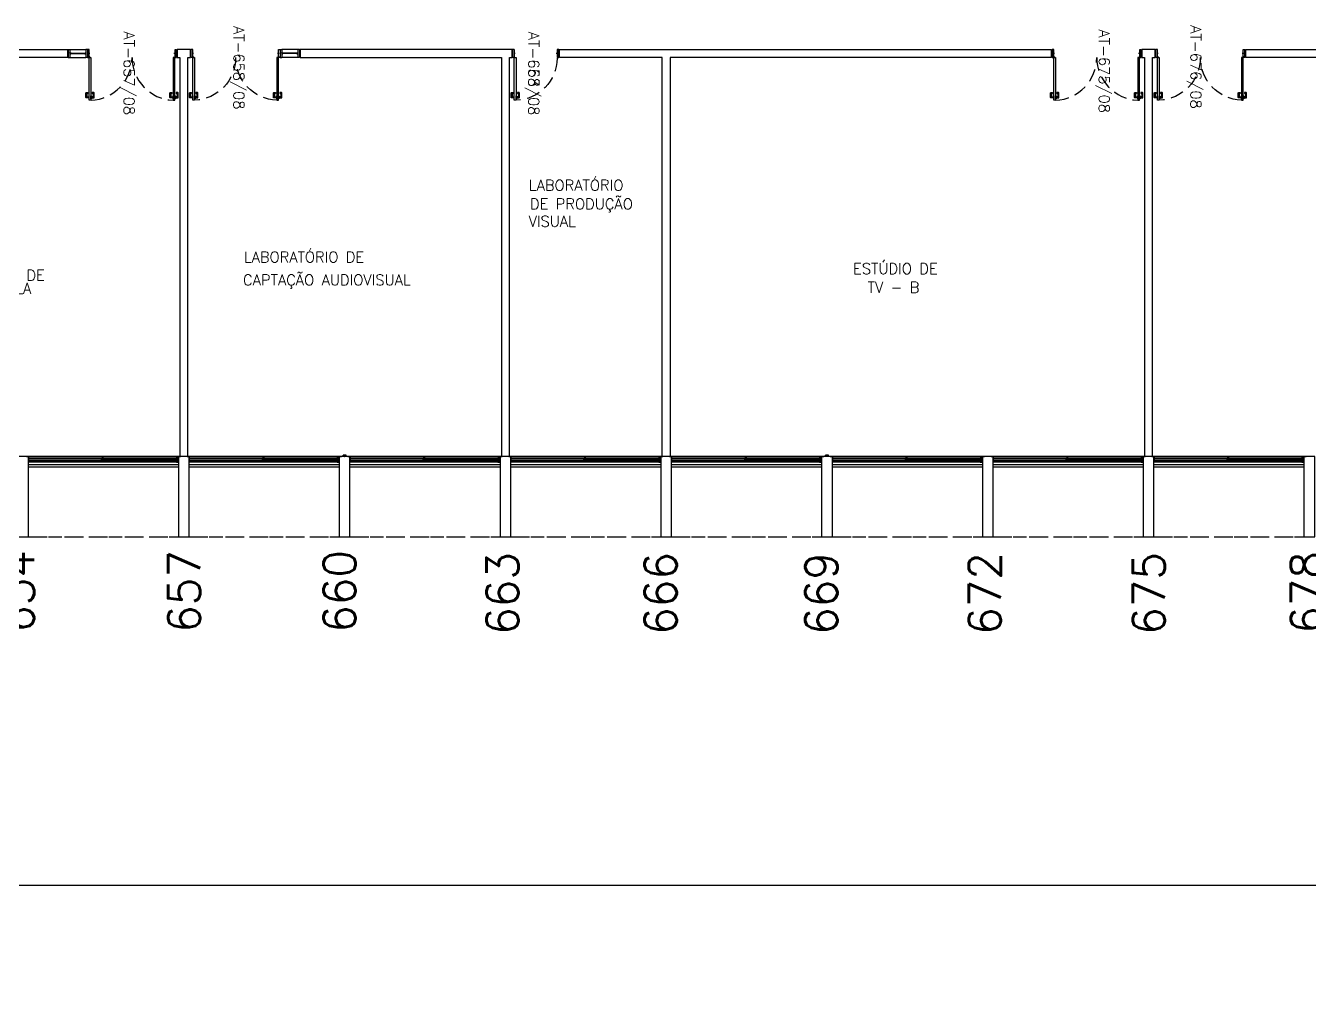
# Model space of a CAD drawing. Header units: millimetres. Extents: x 2552 to 3104, y 1319 to 1450.
# Drawn here: x 2741.41 to 2765.37, y 1323.55 to 1341.59 of the extents above; entities that cross this region are included whole.
import ezdxf

# ---------------------------------------------------------------- set-up
doc = ezdxf.new("R2010")
doc.units = ezdxf.units.MM
doc.linetypes.add('HIDDEN', pattern=[0.375, 0.25, -0.125])
doc.linetypes.add('HIDDEN2', pattern=[0.1875, 0.125, -0.0625])
for name, color, linetype in [('AR-ALV-BXA', 1, 'Continuous'), ('AR-COB-PRJ', 1, 'HIDDEN'), ('AR-ESQ', 7, 'Continuous'), ('AR-EST-CNC', 3, 'Continuous'), ('AR-EST-CNC-IDE', 2, 'Continuous'), ('AR-PIS', 1, 'Continuous'), ('AR-PIS-VT2', 1, 'Continuous'), ('AR-REV', 2, 'Continuous'), ('BI-ESQ', 7, 'Continuous'), ('BI-POR', 1, 'Continuous'), ('BL-ESQ-01', 1, 'Continuous'), ('BL-ESQ-02', 2, 'Continuous'), ('BL-ESQ-PRJ', 1, 'HIDDEN'), ('DIV', 2, 'Continuous'), ('DT-ESQ-CRT', 1, 'Continuous'), ('DT-ESQ-VT1', 1, 'Continuous'), ('DT-ESQ-VT2', 2, 'Continuous'), ('ESQ', 2, 'Continuous'), ('ESTR', 3, 'Continuous'), ('PROJ', 1, 'HIDDEN2'), ('TEXTO', 2, 'Continuous'), ('TEXTO-CENTRO-CUSTO', 2, 'Continuous'), ('TEXTO-ENDEREÇO', 2, 'Continuous')]:
    doc.layers.add(name, color=color, linetype=linetype)
doc.styles.add('1', font='romans.shx', dxfattribs={"height": 1.1})
doc.styles.add('NOPILAR', font='simplex.shx', dxfattribs={"height": 0.6})
doc.styles.add('UNB-100', font='simplex.shx', dxfattribs={"height": 0.2})
doc.styles.add('UNB-100-1', font='simplex.shx', dxfattribs={"height": 0.2})
doc.dimstyles.new('1-600', dxfattribs={"dimtxt": 1.1, "dimasz": 2.5, "dimexe": 2, "dimexo": 4, "dimgap": 0.2, "dimtad": 1, "dimdec": 0, "dimzin": 4, "dimdsep": 46, "dimlunit": 6, "dimtxsty": '1', "dimblk1": 'NONE', "dimblk2": 'NONE', "dimsah": 1, "dimcen": 0, "dimclrd": 2, "dimclre": 2, "dimclrt": 2, "dimadec": 0, "dimazin": 0, "dimtfac": 1, "dimtdec": 0, "dimtmove": 2, "dimatfit": 3, "dimldrblk": 'NONE', "dimfxl": 1, "dimtolj": 1, "dimtzin": 0, "dimarcsym": 0})

# ---------------------------------------------------------------- blocks, each defined once
blk = doc.blocks.new('*D101')
at = {"layer": 'DEFPOINTS', "color": 0, "transparency": 16777216}
for p in [(2681.466, 1332.048), (2777.466, 1332.048), (2777.466, 1325.548)]:
    blk.add_point(p, dxfattribs=at)
at = {"layer": 'TEXTO-CENTRO-CUSTO', "color": 2, "lineweight": -2, "transparency": 16777216}
for p, q in [((2681.466, 1328.048), (2681.466, 1323.548)), ((2777.466, 1328.048), (2777.466, 1323.548)), ((2681.466, 1325.548), (2777.466, 1325.548))]:
    blk.add_line(p, q, dxfattribs=at)
at = {"layer": 'TEXTO-CENTRO-CUSTO', "color": 2, "transparency": 16777216, "insert": (2729.466, 1326.481), "char_height": 1.1, "attachment_point": 5, "style": '1'}
blk.add_mtext('\\A1;Comunicação', dxfattribs=at)
blk = doc.blocks.new('_NONE')
at = {"color": 0, "linetype": 'ByBlock'}
blk.add_circle((0, 0), 0.25, dxfattribs=at)
blk = doc.blocks.new('perfil')
at = {"layer": 'DT-ESQ-CRT'}
for p, q in [((0.13, -5.879), (0.093, -5.879)), ((0.093, -5.879), (0.093, -5.881)), ((0.093, -5.881), (0.131, -5.881)), ((0.131, -5.779), (0.131, -5.878)), ((0.171, -5.777), (0.133, -5.777)), ((0.133, -5.879), (0.133, -5.78)), ((0.134, -5.779), (0.171, -5.779)), ((0.171, -5.779), (0.171, -5.777))]:
    blk.add_line(p, q, dxfattribs=at)
for centre, radius, start, end in [((0.13, -5.878), 0.001, 270, 360), ((0.133, -5.779), 0.002, 90, 180), ((0.131, -5.879), 0.002, 270, 360), ((0.134, -5.78), 0.001, 90, 180)]:
    blk.add_arc(centre, radius, start, end, dxfattribs=at)
blk = doc.blocks.new('ef02')
at = {"layer": 'DT-ESQ-CRT'}
for points in [[(0.03, 0.051, -0.414214), (0.028, 0.053), (0.028, 0.077, 0.414214), (0.027, 0.078), (0.002, 0.078, 0.414214), (0.001, 0.077), (0.001, 0.065), (0, 0.065), (0, 0.077, -0.414214), (0.002, 0.079), (0.028, 0.079, -0.414214), (0.03, 0.077), (0.03, 0.053, 0.414214), (0.031, 0.052), (0.043, 0.052, -1), (0.043, 0.049), (0.002, 0.049, -0.414214), (0, 0.051), (0, 0.064), (0.001, 0.064), (0.001, 0.052, 0.414214), (0.002, 0.051), (0.043, 0.051)], [(1.376, 0.051, 0.414214), (1.378, 0.053), (1.378, 0.077, -0.414214), (1.379, 0.078), (1.404, 0.078, -0.414214), (1.405, 0.077), (1.405, 0.065), (1.407, 0.065), (1.407, 0.077, 0.414214), (1.405, 0.079), (1.379, 0.079, 0.414214), (1.377, 0.077), (1.377, 0.053, -0.414214), (1.376, 0.052), (1.363, 0.052, 1), (1.363, 0.049), (1.405, 0.049, 0.414214), (1.407, 0.051), (1.407, 0.064), (1.405, 0.064), (1.405, 0.052, -0.414214), (1.404, 0.051), (1.363, 0.051)], [(1.366, 0.104), (1.364, 0.104), (1.364, 0.119, -0.414214), (1.366, 0.121), (1.387, 0.121, -0.414214), (1.389, 0.119), (1.389, 0.095, 0.414214), (1.39, 0.094), (1.403, 0.094, -1), (1.403, 0.091), (1.366, 0.091, -0.414214), (1.364, 0.093), (1.364, 0.102), (1.366, 0.102), (1.366, 0.093, 0.414214), (1.367, 0.092), (1.403, 0.092), (1.39, 0.092, -0.414214), (1.388, 0.094), (1.388, 0.118, 0.414214), (1.387, 0.119), (1.367, 0.119, 0.414214), (1.366, 0.118), (1.366, 0.104)], [(2.79, 0.104), (2.792, 0.104), (2.792, 0.119, 0.414214), (2.79, 0.121), (2.769, 0.121, 0.414214), (2.767, 0.119), (2.767, 0.095, -0.414214), (2.766, 0.094), (2.753, 0.094, 1), (2.753, 0.091), (2.79, 0.091, 0.414214), (2.792, 0.093), (2.792, 0.102), (2.79, 0.102), (2.79, 0.093, -0.414214), (2.789, 0.092), (2.753, 0.092), (2.766, 0.092, 0.414214), (2.768, 0.094), (2.768, 0.118, -0.414214), (2.769, 0.119), (2.789, 0.119, -0.414214), (2.79, 0.118), (2.79, 0.104)], [(2.767, 0.123), (2.767, 0.122), (2.795, 0.122, -0.414214), (2.796, 0.121), (2.796, 0.091, -0.414214), (2.795, 0.09), (2.767, 0.09), (2.767, 0.088), (2.795, 0.088, 0.414214), (2.797, 0.09), (2.797, 0.121, 0.414214), (2.795, 0.123), (2.767, 0.123)]]:
    blk.add_lwpolyline(points, format="xyb", dxfattribs=at)
for points in [[(0.04, 0.077), (0.03, 0.077), (0.03, 0.078), (0.041, 0.078, -0.414214), (0.043, 0.076), (0.043, 0.068, -0.414214), (0.041, 0.066), (0.03, 0.066), (0.03, 0.067), (0.04, 0.067, 0.414214), (0.041, 0.068), (0.041, 0.076, 0.414214)], [(1.367, 0.077), (1.377, 0.077), (1.377, 0.078), (1.366, 0.078, 0.414214), (1.364, 0.076), (1.364, 0.068, 0.414214), (1.366, 0.066), (1.377, 0.066), (1.377, 0.067), (1.367, 0.067, -0.414214), (1.366, 0.068), (1.366, 0.076, -0.414214)], [(1.4, 0.119), (1.389, 0.119), (1.389, 0.121), (1.4, 0.121, -0.414214), (1.402, 0.119), (1.402, 0.11, -0.414214), (1.4, 0.108), (1.389, 0.108), (1.389, 0.11), (1.4, 0.11, 0.414214), (1.401, 0.111), (1.401, 0.118, 0.414214)], [(2.756, 0.119), (2.767, 0.119), (2.767, 0.121), (2.756, 0.121, 0.414214), (2.754, 0.119), (2.754, 0.11, 0.414214), (2.756, 0.108), (2.767, 0.108), (2.767, 0.11), (2.756, 0.11, -0.414214), (2.755, 0.111), (2.755, 0.118, -0.414214)]]:
    blk.add_lwpolyline(points, format="xyb", close=True, dxfattribs=at)
at = {"layer": 'DT-ESQ-VT1'}
for p, q in [((0, 0.149), (2.799, 0.149)), ((0, 0.121), (2.756, 0.121)), ((0, 0.091), (2.753, 0.091)), ((0, 0), (2.799, 0)), ((0.028, 0.079), (1.379, 0.079)), ((0.043, 0.049), (2.76, 0.049))]:
    blk.add_line(p, q, dxfattribs=at)
at = {"layer": 'DT-ESQ-VT2'}
for p, q in [((0.031, 0.062), (1.375, 0.062)), ((0.031, 0.062), (0.031, 0.056)), ((0.031, 0.056), (1.375, 0.056)), ((1.375, 0.062), (1.375, 0.056)), ((1.391, 0.104), (2.765, 0.104)), ((1.391, 0.104), (1.391, 0.098)), ((1.391, 0.098), (2.765, 0.098)), ((2.765, 0.104), (2.765, 0.098))]:
    blk.add_line(p, q, dxfattribs=at)
at = {"extrusion": (0, 0, -1), "zscale": -1, "rotation": 180}
blk.add_blockref('perfil', (0.133, -5.729), dxfattribs=at)
at = {"rotation": 180}
blk.add_blockref('perfil', (2.93, -5.729), dxfattribs=at)
blk = doc.blocks.new('pm05')
at = {"layer": 'BL-ESQ-01'}
for points in [[(0.034, 0.905), (-0.01, 0.905, 0.414214), (-0.019, 0.896), (-0.019, 0.816, 0.414214), (-0.01, 0.807), (0.019, 0.807), (0.019, 0.825), (-0.001, 0.825), (-0.001, 0.887), (0.034, 0.887)], [(0.083, 0.905), (0.127, 0.905, -0.414214), (0.136, 0.896), (0.136, 0.816, -0.414214), (0.127, 0.807), (0.098, 0.807), (0.098, 0.825), (0.118, 0.825), (0.118, 0.887), (0.083, 0.887)], [(1.601, 0.905), (1.557, 0.905, 0.414214), (1.548, 0.896), (1.548, 0.816, 0.414214), (1.557, 0.807), (1.586, 0.807), (1.586, 0.825), (1.566, 0.825), (1.566, 0.887), (1.601, 0.887)], [(1.65, 0.905), (1.694, 0.905, -0.414214), (1.703, 0.896), (1.703, 0.816, -0.414214), (1.694, 0.807), (1.665, 0.807), (1.665, 0.825), (1.685, 0.825), (1.685, 0.887), (1.65, 0.887)]]:
    blk.add_lwpolyline(points, format="xyb", dxfattribs=at)
for points in [[(0.041, 0.922), (0.041, 0.87), (0.034, 0.87), (0.034, 0.922)], [(0.076, 0.922), (0.076, 0.87), (0.083, 0.87), (0.083, 0.922)], [(1.608, 0.922), (1.608, 0.87), (1.601, 0.87), (1.601, 0.922)], [(1.643, 0.922), (1.643, 0.87), (1.65, 0.87), (1.65, 0.922)]]:
    blk.add_lwpolyline(points, close=True, dxfattribs=at)
at = {"layer": 'BL-ESQ-02'}
for p, q in [((0.01, 0.15), (0.01, 0)), ((0.04, 0.15), (0.01, 0.15)), ((0.04, 0.15), (0.04, 0)), ((1.673, 0.15), (1.643, 0.15)), ((1.643, 0.15), (1.643, 0)), ((1.673, 0), (1.673, 0.15)), ((0.04, 0), (0.01, 0)), ((1.643, 0), (1.673, 0))]:
    blk.add_line(p, q, dxfattribs=at)
for points in [[(0.041, 0.951), (0.041, 0.151), (0.076, 0.151), (0.076, 0.951)], [(1.643, 0.951), (1.643, 0.151), (1.608, 0.151), (1.608, 0.951)], [(0.04, 0.067), (0.04, 0.082), (0.05, 0.082), (0.05, 0.067)], [(1.643, 0.067), (1.643, 0.082), (1.633, 0.082), (1.633, 0.067)]]:
    blk.add_lwpolyline(points, close=True, dxfattribs=at)
for points in [[(0, 0.01), (0, 0.14), (0.01, 0.14)], [(0.01, 0.01), (0, 0.01)]]:
    blk.add_lwpolyline(points, dxfattribs=at)
at = {"layer": 'BL-ESQ-PRJ'}
for centre, start, end in [((0.041, 0.151), 359.8978, 87.5058), ((1.642, 0.151), 92.4942, 180.1022)]:
    blk.add_arc(centre, 0.8, start, end, dxfattribs=at)
at = {"layer": 'DT-ESQ-VT1'}
for points in [[(0.04, 0.15), (0.04, 0.125), (0.041, 0.125), (0.041, 0.15)], [(0.041, 0.151), (0.066, 0.151), (0.066, 0.15), (0.041, 0.15)], [(1.642, 0.151), (1.617, 0.151), (1.617, 0.15), (1.642, 0.15)], [(1.643, 0.15), (1.643, 0.125), (1.642, 0.125), (1.642, 0.15)]]:
    blk.add_lwpolyline(points, close=True, dxfattribs=at)
blk = doc.blocks.new('em01')
at = {"layer": 'BL-ESQ-01'}
for p, q in [((0.33, 0.15), (0.03, 0.15)), ((0.33, 0), (0.03, 0))]:
    blk.add_line(p, q, dxfattribs=at)
at = {"layer": 'BL-ESQ-02'}
for p, q in [((0, 0.15), (0, 0)), ((0, 0.15), (0.03, 0.15)), ((0, 0.15), (0, 0)), ((0.03, 0.15), (0.03, 0)), ((0.33, 0.078), (0.03, 0.078)), ((0.33, 0.072), (0.03, 0.072)), ((0.33, 0.15), (0.33, 0)), ((0.36, 0.15), (0.33, 0.15)), ((0.36, 0.15), (0.36, 0)), ((0, 0), (0.03, 0)), ((0.36, 0), (0.33, 0))]:
    blk.add_line(p, q, dxfattribs=at)
for points in [[(0.03, 0.078), (0.03, 0.093), (0.04, 0.093), (0.04, 0.078)], [(0.03, 0.072), (0.03, 0.057), (0.04, 0.057), (0.04, 0.072)], [(0.33, 0.078), (0.33, 0.093), (0.32, 0.093), (0.32, 0.078)], [(0.33, 0.072), (0.33, 0.057), (0.32, 0.057), (0.32, 0.072)]]:
    blk.add_lwpolyline(points, close=True, dxfattribs=at)
for points in [[(0.37, 0.14), (0.36, 0.14)], [(0.36, 0.01), (0.37, 0.01)], [(0.37, 0.01), (0.37, 0.14)]]:
    blk.add_lwpolyline(points, dxfattribs=at)
blk = doc.blocks.new('pm04')
at = {"layer": 'BL-ESQ-01'}
for points in [[(0.034, 0.905), (-0.01, 0.905, 0.414214), (-0.019, 0.896), (-0.019, 0.816, 0.414214), (-0.01, 0.807), (0.019, 0.807), (0.019, 0.825), (-0.001, 0.825), (-0.001, 0.887), (0.034, 0.887)], [(0.083, 0.905), (0.127, 0.905, -0.414214), (0.136, 0.896), (0.136, 0.816, -0.414214), (0.127, 0.807), (0.098, 0.807), (0.098, 0.825), (0.118, 0.825), (0.118, 0.887), (0.083, 0.887)]]:
    blk.add_lwpolyline(points, format="xyb", dxfattribs=at)
for points in [[(0.041, 0.922), (0.041, 0.87), (0.034, 0.87), (0.034, 0.922)], [(0.076, 0.922), (0.076, 0.87), (0.083, 0.87), (0.083, 0.922)]]:
    blk.add_lwpolyline(points, close=True, dxfattribs=at)
at = {"layer": 'BL-ESQ-02'}
for p, q in [((0.01, 0), (0.01, 0.15)), ((0.04, 0.15), (0.01, 0.15)), ((0.04, 0), (0.01, 0)), ((0.04, 0), (0.04, 0.15))]:
    blk.add_line(p, q, dxfattribs=at)
for points in [[(0.041, 0.951), (0.041, 0.151), (0.076, 0.151), (0.076, 0.951)], [(0.04, 0.067), (0.04, 0.082), (0.05, 0.082), (0.05, 0.067)], [(0.842, 0.067), (0.842, 0.082), (0.832, 0.082), (0.832, 0.067)], [(0.872, 0), (0.842, 0), (0.842, 0.15), (0.872, 0.15)]]:
    blk.add_lwpolyline(points, close=True, dxfattribs=at)
for points in [[(0.01, 0.14), (0, 0.14), (0, 0.01), (0.01, 0.01)], [(0.872, 0.14), (0.882, 0.14), (0.882, 0.01), (0.872, 0.01)]]:
    blk.add_lwpolyline(points, dxfattribs=at)
at = {"layer": 'BL-ESQ-PRJ'}
blk.add_arc((0.041, 0.151), 0.801, 1.0013, 87.4949, dxfattribs=at)

msp = doc.modelspace()

# ---------------------------------------------------------------- linework, layer by layer
at = {"layer": 'AR-ALV-BXA'}
for points in [[(2741.466, 1333.548), (2744.266, 1333.548), (2744.266, 1333.348), (2741.466, 1333.348)], [(2744.466, 1333.548), (2747.266, 1333.548), (2747.266, 1333.348), (2744.466, 1333.348)], [(2747.466, 1333.548), (2750.266, 1333.548), (2750.266, 1333.348), (2747.466, 1333.348)], [(2750.466, 1333.548), (2753.266, 1333.548), (2753.266, 1333.348), (2750.466, 1333.348)], [(2753.466, 1333.548), (2756.266, 1333.548), (2756.266, 1333.348), (2753.466, 1333.348)], [(2756.466, 1333.548), (2759.266, 1333.548), (2759.266, 1333.348), (2756.466, 1333.348)], [(2759.466, 1333.548), (2762.266, 1333.548), (2762.266, 1333.348), (2759.466, 1333.348)], [(2762.466, 1333.548), (2765.266, 1333.548), (2765.266, 1333.348), (2762.466, 1333.348)]]:
    msp.add_lwpolyline(points, close=True, dxfattribs=at)
at = {"layer": 'AR-COB-PRJ'}
for p, q in [((2741.466, 1332.048), (2744.266, 1332.048)), ((2744.466, 1332.048), (2747.266, 1332.048)), ((2747.466, 1332.048), (2750.266, 1332.048)), ((2750.466, 1332.048), (2753.266, 1332.048)), ((2753.466, 1332.048), (2756.266, 1332.048)), ((2756.466, 1332.048), (2759.266, 1332.048)), ((2759.466, 1332.048), (2762.266, 1332.048)), ((2762.466, 1332.048), (2765.266, 1332.048))]:
    msp.add_line(p, q, dxfattribs=at)
at = {"layer": 'AR-EST-CNC'}
for points in [[(2741.266, 1333.548), (2741.266, 1332.048), (2741.466, 1332.048), (2741.466, 1333.548), (2741.266, 1333.548)], [(2741.266, 1333.548), (2741.266, 1332.048), (2741.466, 1332.048), (2741.466, 1333.548), (2741.266, 1333.548)], [(2744.266, 1333.548), (2744.266, 1332.048), (2744.466, 1332.048), (2744.466, 1333.548), (2744.266, 1333.548)], [(2744.266, 1333.548), (2744.266, 1332.048), (2744.466, 1332.048), (2744.466, 1333.548), (2744.266, 1333.548)], [(2747.266, 1333.548), (2747.266, 1332.048), (2747.466, 1332.048), (2747.466, 1333.548), (2747.266, 1333.548)], [(2747.266, 1333.548), (2747.266, 1332.048), (2747.466, 1332.048), (2747.466, 1333.548), (2747.266, 1333.548)], [(2750.266, 1333.548), (2750.266, 1332.048), (2750.466, 1332.048), (2750.466, 1333.548), (2750.266, 1333.548)], [(2750.266, 1333.548), (2750.266, 1332.048), (2750.466, 1332.048), (2750.466, 1333.548), (2750.266, 1333.548)], [(2753.266, 1333.548), (2753.266, 1332.048), (2753.466, 1332.048), (2753.466, 1333.548), (2753.266, 1333.548)], [(2753.266, 1333.548), (2753.266, 1332.048), (2753.466, 1332.048), (2753.466, 1333.548), (2753.266, 1333.548)], [(2756.266, 1333.548), (2756.266, 1332.048), (2756.466, 1332.048), (2756.466, 1333.548), (2756.266, 1333.548)], [(2756.266, 1333.548), (2756.266, 1332.048), (2756.466, 1332.048), (2756.466, 1333.548), (2756.266, 1333.548)], [(2759.266, 1333.548), (2759.266, 1332.048), (2759.466, 1332.048), (2759.466, 1333.548), (2759.266, 1333.548)], [(2759.266, 1333.548), (2759.266, 1332.048), (2759.466, 1332.048), (2759.466, 1333.548), (2759.266, 1333.548)], [(2762.266, 1333.548), (2762.266, 1332.048), (2762.466, 1332.048), (2762.466, 1333.548), (2762.266, 1333.548)], [(2762.266, 1333.548), (2762.266, 1332.048), (2762.466, 1332.048), (2762.466, 1333.548), (2762.266, 1333.548)], [(2765.266, 1333.548), (2765.266, 1332.048), (2765.466, 1332.048), (2765.466, 1333.548), (2765.266, 1333.548)], [(2765.266, 1333.548), (2765.266, 1332.048), (2765.466, 1332.048), (2765.466, 1333.548), (2765.266, 1333.548)]]:
    msp.add_lwpolyline(points, dxfattribs=at)
at = {"layer": 'AR-PIS'}
for p, q in [((2744.266, 1333.348), (2741.466, 1333.348)), ((2747.266, 1333.348), (2744.466, 1333.348)), ((2750.266, 1333.348), (2747.466, 1333.348)), ((2753.266, 1333.348), (2750.466, 1333.348)), ((2756.266, 1333.348), (2753.466, 1333.348)), ((2759.266, 1333.348), (2756.466, 1333.348)), ((2762.266, 1333.348), (2759.466, 1333.348)), ((2765.266, 1333.348), (2762.466, 1333.348))]:
    msp.add_line(p, q, dxfattribs=at)
at = {"layer": 'AR-PIS-VT2'}
for p, q in [((2744.266, 1333.548), (2741.466, 1333.548)), ((2744.266, 1333.548), (2741.466, 1333.548)), ((2747.266, 1333.548), (2744.466, 1333.548)), ((2747.266, 1333.548), (2744.466, 1333.548)), ((2750.266, 1333.548), (2747.466, 1333.548)), ((2750.266, 1333.548), (2747.466, 1333.548)), ((2753.266, 1333.548), (2750.466, 1333.548)), ((2753.266, 1333.548), (2750.466, 1333.548)), ((2756.266, 1333.548), (2753.466, 1333.548)), ((2756.266, 1333.548), (2753.466, 1333.548)), ((2759.266, 1333.548), (2756.466, 1333.548)), ((2759.266, 1333.548), (2756.466, 1333.548)), ((2762.266, 1333.548), (2759.466, 1333.548)), ((2762.266, 1333.548), (2759.466, 1333.548)), ((2765.266, 1333.548), (2762.466, 1333.548)), ((2765.266, 1333.548), (2762.466, 1333.548))]:
    msp.add_line(p, q, dxfattribs=at)
at = {"layer": 'AR-REV'}
for points in [[(2738.291, 1333.548), (2738.291, 1340.998), (2734.534, 1340.998), (2734.534, 1341.148), (2742.198, 1341.148), (2742.198, 1340.998), (2738.441, 1340.998), (2738.441, 1333.548)], [(2744.441, 1333.548), (2744.441, 1340.998), (2744.491, 1340.998), (2744.491, 1341.148), (2744.241, 1341.148), (2744.241, 1340.998), (2744.291, 1340.998), (2744.291, 1333.548)], [(2750.441, 1333.548), (2750.441, 1340.998), (2750.491, 1340.998), (2750.491, 1341.148), (2746.534, 1341.148), (2746.534, 1340.998), (2750.291, 1340.998), (2750.291, 1333.548)], [(2753.291, 1333.548), (2753.291, 1340.998), (2751.373, 1340.998), (2751.373, 1341.148), (2760.558, 1341.148), (2760.558, 1340.998), (2753.441, 1340.998), (2753.441, 1333.548)], [(2762.441, 1333.548), (2762.441, 1340.998), (2762.491, 1340.998), (2762.491, 1341.148), (2762.241, 1341.148), (2762.241, 1340.998), (2762.291, 1340.998), (2762.291, 1333.548)], [(2777.266, 1340.998), (2764.174, 1340.998), (2764.174, 1341.148), (2777.266, 1341.148)]]:
    msp.add_lwpolyline(points, dxfattribs=at)
at = {"layer": 'BL-ESQ-02'}
for points in [[(2760.558, 1341.138), (2760.568, 1341.138), (2760.568, 1341.008), (2760.558, 1341.008)], [(2764.164, 1341.138), (2764.174, 1341.138), (2764.174, 1341.008), (2764.164, 1341.008)]]:
    msp.add_lwpolyline(points, close=True, dxfattribs=at)
at = {"layer": 'DIV'}
for p, q in [((2747.36, 1333.576), (2747.336, 1333.576)), ((2747.336, 1333.554), (2747.336, 1333.576)), ((2747.396, 1333.576), (2747.336, 1333.576)), ((2747.336, 1333.554), (2747.346, 1333.554)), ((2747.346, 1333.554), (2747.346, 1333.548)), ((2747.36, 1333.567), (2747.36, 1333.576)), ((2747.36, 1333.567), (2747.36, 1333.576)), ((2747.372, 1333.567), (2747.36, 1333.567)), ((2747.36, 1333.567), (2747.372, 1333.567)), ((2747.371, 1333.576), (2747.361, 1333.576)), ((2747.371, 1333.546), (2747.361, 1333.546)), ((2747.361, 1333.546), (2747.371, 1333.546)), ((2747.366, 1333.541), (2747.366, 1333.551)), ((2747.366, 1333.551), (2747.366, 1333.541)), ((2747.366, 1333.541), (2747.366, 1333.551)), ((2747.372, 1333.576), (2747.396, 1333.576)), ((2747.372, 1333.567), (2747.372, 1333.576)), ((2747.372, 1333.567), (2747.372, 1333.576)), ((2747.396, 1333.554), (2747.386, 1333.554)), ((2747.386, 1333.554), (2747.386, 1333.548)), ((2747.396, 1333.554), (2747.396, 1333.576)), ((2756.36, 1333.576), (2756.336, 1333.576)), ((2756.336, 1333.554), (2756.336, 1333.576)), ((2756.396, 1333.576), (2756.336, 1333.576)), ((2756.336, 1333.554), (2756.346, 1333.554)), ((2756.346, 1333.548), (2756.346, 1333.554)), ((2756.36, 1333.567), (2756.36, 1333.576)), ((2756.36, 1333.567), (2756.36, 1333.576)), ((2756.372, 1333.567), (2756.36, 1333.567)), ((2756.36, 1333.567), (2756.372, 1333.567)), ((2756.371, 1333.576), (2756.361, 1333.576)), ((2756.366, 1333.548), (2756.366, 1333.551)), ((2756.372, 1333.576), (2756.396, 1333.576)), ((2756.372, 1333.567), (2756.372, 1333.576)), ((2756.372, 1333.567), (2756.372, 1333.576)), ((2756.396, 1333.554), (2756.386, 1333.554)), ((2756.386, 1333.548), (2756.386, 1333.554)), ((2756.396, 1333.554), (2756.396, 1333.576))]:
    msp.add_line(p, q, dxfattribs=at)
at = {"layer": 'ESQ'}
for p, q in [((2741.466, 1333.548), (2744.266, 1333.548)), ((2741.466, 1333.473), (2744.266, 1333.473)), ((2741.466, 1333.398), (2744.266, 1333.398)), ((2744.466, 1333.548), (2747.266, 1333.548)), ((2744.466, 1333.473), (2747.266, 1333.473)), ((2744.466, 1333.398), (2747.266, 1333.398)), ((2747.466, 1333.548), (2750.266, 1333.548)), ((2747.466, 1333.473), (2750.266, 1333.473)), ((2747.466, 1333.398), (2750.266, 1333.398)), ((2750.466, 1333.548), (2753.266, 1333.548)), ((2750.466, 1333.473), (2753.266, 1333.473)), ((2750.466, 1333.398), (2753.266, 1333.398)), ((2753.466, 1333.548), (2756.266, 1333.548)), ((2753.466, 1333.473), (2756.266, 1333.473)), ((2753.466, 1333.398), (2756.266, 1333.398)), ((2756.466, 1333.548), (2759.266, 1333.548)), ((2756.466, 1333.473), (2759.266, 1333.473)), ((2756.466, 1333.398), (2759.266, 1333.398)), ((2759.466, 1333.548), (2762.266, 1333.548)), ((2759.466, 1333.473), (2762.266, 1333.473)), ((2759.466, 1333.398), (2762.266, 1333.398)), ((2762.466, 1333.548), (2765.266, 1333.548)), ((2762.466, 1333.473), (2765.266, 1333.473)), ((2762.466, 1333.398), (2765.266, 1333.398))]:
    msp.add_line(p, q, dxfattribs=at)
at = {"layer": 'ESTR'}
for points in [[(2741.266, 1333.548), (2741.266, 1332.048), (2741.466, 1332.048), (2741.466, 1333.548)], [(2744.266, 1333.548), (2744.266, 1332.048), (2744.466, 1332.048), (2744.466, 1333.548)], [(2747.266, 1333.548), (2747.266, 1332.048), (2747.466, 1332.048), (2747.466, 1333.548)], [(2750.266, 1333.548), (2750.266, 1332.048), (2750.466, 1332.048), (2750.466, 1333.548)], [(2753.266, 1333.548), (2753.266, 1332.048), (2753.466, 1332.048), (2753.466, 1333.548)], [(2756.266, 1333.548), (2756.266, 1332.048), (2756.466, 1332.048), (2756.466, 1333.548)], [(2759.266, 1333.548), (2759.266, 1332.048), (2759.466, 1332.048), (2759.466, 1333.548)], [(2762.266, 1333.548), (2762.266, 1332.048), (2762.466, 1332.048), (2762.466, 1333.548)], [(2765.266, 1333.548), (2765.266, 1332.048), (2765.466, 1332.048), (2765.466, 1333.548)]]:
    msp.add_lwpolyline(points, close=True, dxfattribs=at)
at = {"layer": 'PROJ'}
for p, q in [((2741.466, 1332.048), (2744.266, 1332.048)), ((2744.466, 1332.048), (2747.266, 1332.048)), ((2747.466, 1332.048), (2750.266, 1332.048)), ((2750.466, 1332.048), (2753.266, 1332.048)), ((2753.466, 1332.048), (2756.266, 1332.048)), ((2756.466, 1332.048), (2759.266, 1332.048)), ((2759.466, 1332.048), (2762.266, 1332.048)), ((2762.466, 1332.048), (2765.266, 1332.048))]:
    msp.add_line(p, q, dxfattribs=at)

# ---------------------------------------------------------------- block references
at = {"layer": 'AR-ESQ', "xscale": -1}
msp.add_blockref('em01', (2742.568, 1340.998), dxfattribs=at)
at = {"layer": 'AR-ESQ'}
msp.add_blockref('em01', (2746.164, 1340.998), dxfattribs=at)
at = {"layer": 'BI-ESQ'}
for p in [(2741.468, 1333.398), (2744.468, 1333.398), (2747.468, 1333.398), (2750.468, 1333.398), (2753.468, 1333.398), (2756.468, 1333.398), (2759.468, 1333.398), (2762.468, 1333.398)]:
    msp.add_blockref('ef02', p, dxfattribs=at)
at = {"layer": 'BI-POR', "rotation": 180.0000000000326}
for p in [(2744.241, 1341.148), (2762.241, 1341.148)]:
    msp.add_blockref('pm05', p, dxfattribs=at)
at = {"layer": 'BI-POR', "xscale": -1}
for name, p, rotation in [('pm05', (2744.491, 1341.148), 180.0000000012539), ('pm04', (2750.491, 1341.148), 180.0000000014135), ('pm05', (2762.491, 1341.148), 180.0000000012539)]:
    msp.add_blockref(name, p, dxfattribs=dict(at, rotation=rotation))

# ---------------------------------------------------------------- texts
at = {"layer": 'AR-EST-CNC-IDE', "style": 'NOPILAR'}
for s, p in [('654', (2741.573, 1330.259)), ('657', (2744.671, 1330.259)), ('660', (2747.571, 1330.259)), ('663', (2750.612, 1330.22)), ('666', (2753.562, 1330.22)), ('669', (2756.562, 1330.22)), ('672', (2759.612, 1330.22)), ('675', (2762.671, 1330.22)), ('678', (2765.621, 1330.239))]:
    msp.add_text(s, height=0.6, rotation=90, dxfattribs=at).set_placement(p)
at = {"layer": 'TEXTO', "style": 'UNB-100'}
for s, p in [('LABORATÓRIO', (2750.802, 1338.512)), ('DE PRODUÇÃO', (2750.824, 1338.164)), ('VISUAL', (2750.799, 1337.838)), ('LABORATÓRIO DE ', (2745.485, 1337.171)), ('SALA DE', (2740.666, 1336.833)), ('CAPTAÇÃO AUDIOVISUAL', (2745.47, 1336.744)), ('ESTÚDIO DE', (2756.854, 1336.955)), ('AULA', (2740.879, 1336.588)), ('TV - B', (2757.123, 1336.606))]:
    msp.add_text(s, height=0.2, dxfattribs=at).set_placement(p)
at = {"layer": 'TEXTO-ENDEREÇO', "style": 'UNB-100-1'}
for s, p in [('AT-658/08', (2745.294, 1341.586)), ('AT-658/08', (2745.294, 1341.586)), ('AT-676/08', (2763.15, 1341.599)), ('AT-676/08', (2763.15, 1341.599)), ('AT-657/08', (2743.244, 1341.482)), ('AT-657/08', (2743.244, 1341.482)), ('AT-658/08', (2750.794, 1341.476)), ('AT-663/08', (2750.794, 1341.476)), ('AT-675/08', (2761.44, 1341.522)), ('AT-675/08', (2761.44, 1341.522))]:
    msp.add_text(s, height=0.2, rotation=270, dxfattribs=at).set_placement(p)

# ---------------------------------------------------------------- dimensions: what is measured, and where the dimension line sits
at = {"layer": 'TEXTO-CENTRO-CUSTO'}
dim = msp.add_aligned_dim(p1=(2681.466, 1332.048), p2=(2777.466, 1332.048), distance=-6.5, text='Comunicação', dimstyle='1-600', dxfattribs=at)
dim.commit()
dim.dimension.update_dxf_attribs({"geometry": '*D101', "text_midpoint": (2729.466, 1326.481)})

doc.saveas('drawing.dxf')
